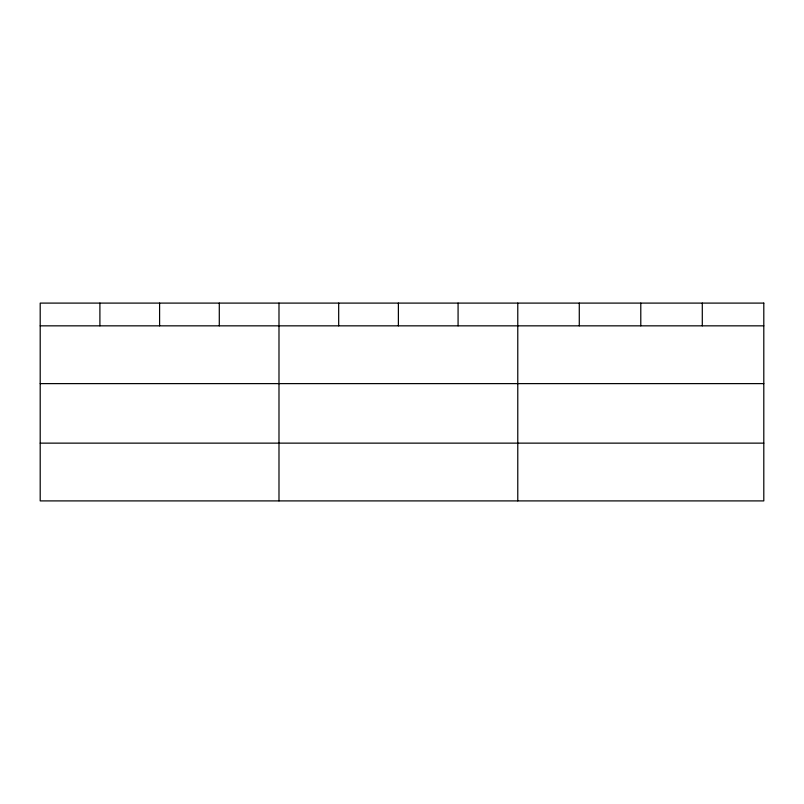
<?xml version="1.0" encoding="UTF-8"?>
<svg xmlns="http://www.w3.org/2000/svg" width="804" height="804" viewBox="0 0 804 804"><rect width="100%" height="100%" fill="white"/><g stroke="black" fill="none" stroke-linecap="round" stroke-linejoin="round"><path stroke-width="1.21" d="M40.2 325.841L763.8 325.841M40.2 383.619L763.8 383.619M40.2 443.135L763.8 443.135M702.294 303.098L702.294 325.841M640.788 303.098L640.788 325.841M579.282 303.098L579.282 325.841M517.776 303.098L517.776 500.902M458.079 303.098L458.079 325.841M398.382 303.098L398.382 325.841M338.685 303.098L338.685 325.841M278.988 303.098L278.988 500.902M219.291 303.098L219.291 325.841M159.594 303.098L159.594 325.841M99.897 303.098L99.897 325.841M763.8 303.098L40.2 303.098L40.2 500.902L763.8 500.902L763.8 303.098"/></g></svg>
